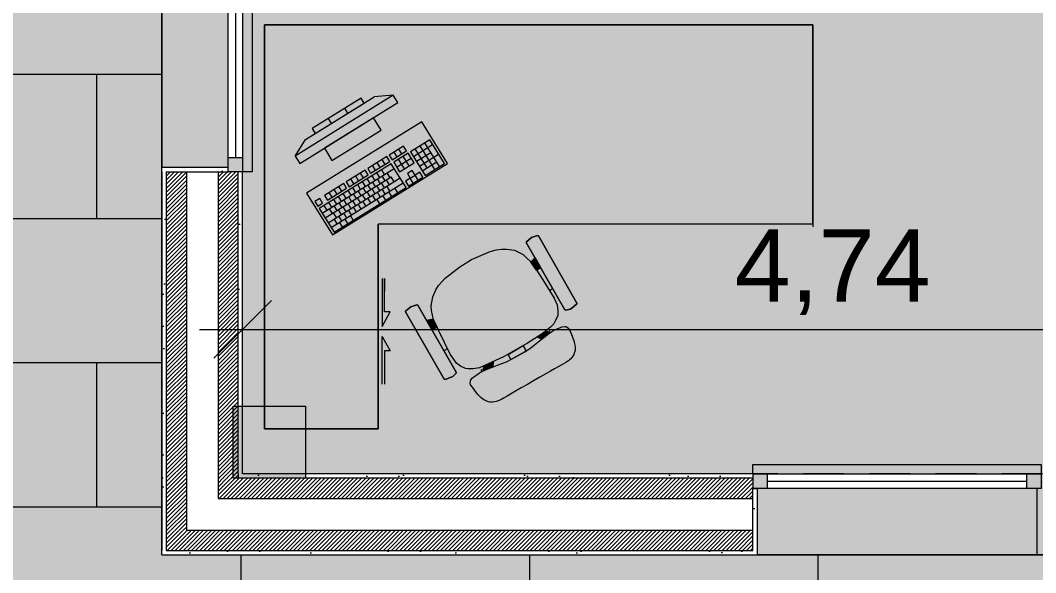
# Model space of a CAD drawing. Header units: millimetres. Extents: x 141848 to 1648660, y -821378 to -151356.
# Drawn here: x 218735 to 222254, y -261228 to -259312 of the extents above; entities that cross this region are included whole.
import ezdxf

# ---------------------------------------------------------------- set-up
doc = ezdxf.new("R2010")
doc.units = ezdxf.units.MM
doc.header["$MEASUREMENT"] = 0
for name, pattern in [('Tirets', [229.305464, 141.111124, -88.19434]), ('Traits', [282.222223, 141.111112, -141.111112]), ('Wipeout_Contour', [1000, 0, -1000])]:
    doc.linetypes.add(name, pattern=pattern)
for name, color, linetype in [('Cotations - 1_100', 7, 'Continuous'), ('Fenêtres ARCHICAD', 7, 'Continuous'), ('Intérieur - Mobilier', 7, 'Continuous'), ('Nouveau_Co-Structure', 7, 'Continuous'), ('Sols_ Dalles', 7, 'Continuous')]:
    doc.layers.add(name, color=color, linetype=linetype)
doc.styles.add('STYLE_GENERE_2', font='')
doc.styles.get('STYLE_GENERE_2').set_extended_font_data('Arial')
doc.dimstyles.new('STYLE_GENERE__1', dxfattribs={"dimtxt": 250, "dimasz": 190, "dimexe": 1.25, "dimexo": 0.625, "dimgap": 0, "dimtad": 1, "dimlfac": 0.001, "dimtxsty": 'STYLE_GENERE_2', "dimblk": 'ARROWHEAD_6', "dimblk1": 'ARROWHEAD_6', "dimblk2": 'ARROWHEAD_6', "dimcen": 2.5, "dimse1": 1, "dimse2": 1, "dimclrd": 7, "dimclre": 7, "dimclrt": 7, "dimazin": 3, "dimtfac": 1, "dimtmove": 0, "dimatfit": 3})
pattern_1 = [(45, (0, 175), (-55.684659, 55.684659), [0, -52.5, 0, -78.75]), (110, (175, 175), (74.000794, 26.934086), [0, -38.5, 0, -66.5])]
pattern_2 = [(45, (0, 0), (-7.0710678, 7.0710678), [])]

# ---------------------------------------------------------------- blocks, each defined once
blk = doc.blocks.new('Dalle_10_1', base_point=(217805.5, -253415.6))
at = {"layer": 'Sols_ Dalles', "linetype": 'Continuous', "lineweight": 0, "true_color": 0x2e271c}
blk.add_hatch(color=250, dxfattribs=at).paths.add_polyline_path([(217805.5, -253415.6), (217805.5, -262350.9), (245610, -262365.6), (245610, -253415.6), (244226, -253415.6), (244226, -261165.6), (232166, -261165.6), (232166, -259365.6), (230526, -259365.6), (230526, -261165.6), (219225.5, -261165.6), (219225.5, -257683.7), (220725.5, -257683.7), (220725.5, -256655.6), (219225.5, -256655.6), (219225.5, -253415.6)])
at = {"layer": 'Sols_ Dalles', "color": 250, "linetype": 'Continuous', "lineweight": 5, "true_color": 0x1f1f1f, "flags": 128}
blk.add_lwpolyline([(217805.5, -253415.6), (217805.5, -262350.9), (245610, -262365.6), (245610, -253415.6), (244226, -253415.6), (244226, -261165.6), (232166, -261165.6), (232166, -259365.6), (230526, -259365.6), (230526, -261165.6), (219225.5, -261165.6), (219225.5, -257683.7), (220725.5, -257683.7), (220725.5, -256655.6), (219225.5, -256655.6), (219225.5, -253415.6)], close=True, dxfattribs=at)
blk = doc.blocks.new('Dalle_17_1', base_point=(219225.5, -253415.6))
at = {"layer": 'Sols_ Dalles', "linetype": 'Continuous', "lineweight": 0, "true_color": 0x393736}
blk.add_hatch(color=250, dxfattribs=at).paths.add_polyline_path([(219225.5, -253415.6), (219225.5, -256655.6), (221305.5, -256655.6), (221305.5, -257683.7), (219225.5, -257683.7), (219225.5, -261165.6), (230511, -261165.6), (230511, -259085.6), (232166, -259085.6), (232166, -261165.6), (244226, -261165.6), (244226, -253415.6)])
at = {"layer": 'Sols_ Dalles', "color": 250, "linetype": 'Continuous', "lineweight": 5, "true_color": 0x1f1f1f, "flags": 128}
blk.add_lwpolyline([(219225.5, -253415.6), (244226, -253415.6), (244226, -261165.6), (232166, -261165.6), (232166, -259085.6), (230511, -259085.6), (230511, -261165.6), (219225.5, -261165.6), (219225.5, -257683.7), (221305.5, -257683.7), (221305.5, -256655.6), (219225.5, -256655.6)], close=True, dxfattribs=at)
blk = doc.blocks.new('Fenêtre 25_5')
at = {"layer": 'Fenêtres ARCHICAD', "color": 7, "linetype": 'Continuous', "lineweight": 5}
for p, q in [((-500, 0), (-500, 33.3)), ((-500, 33.3), (500, 33.3)), ((-500, 0), (-500, -15)), ((-500, 0), (-500, -15)), ((500, 33.3), (500, 0)), ((500, 0), (500, -15)), ((500, 0), (500, -15)), ((-500, -15), (-500, -50)), ((-500, -15), (-500, -50)), ((500, -15), (500, -50)), ((500, -15), (500, -50)), ((-485, -50), (-485, -280)), ((485, -50), (485, -280)), ((-500, -280), (-485, -280)), ((-485, -280), (485, -280)), ((500, -280), (485, -280))]:
    blk.add_line(p, q, dxfattribs=at)
at = {"layer": 'Fenêtres ARCHICAD', "color": 7, "linetype": 'Traits', "lineweight": 5}
blk.add_line((-500, 0), (500, 0), dxfattribs=at)
at = {"color": 254, "linetype": 'Wipeout_Contour', "lineweight": 0, "ltscale": 1805.5395}
blk.add_wipeout([(-450, 0), (-450, -50), (450, -50), (450, 0)], dxfattribs=at).dxf.layer = 'Fenêtres ARCHICAD'
at = {"layer": 'Fenêtres ARCHICAD', "color": 7, "linetype": 'Continuous', "lineweight": 5}
for p, q in [((-500, 0), (-450, 0)), ((-450, 0), (-450, -50)), ((-450, 0), (450, 0)), ((450, -50), (450, 0)), ((450, 0), (500, 0)), ((-450, -25), (450, -25)), ((-450, -50), (-500, -50)), ((450, -50), (-450, -50)), ((500, -50), (450, -50))]:
    blk.add_line(p, q, dxfattribs=at)
blk = doc.blocks.new('Mur_88_1', base_point=(230246, -261165.6))
at = {"color": 254, "linetype": 'Wipeout_Contour', "lineweight": 0, "ltscale": 1022829.17671733}
blk.add_wipeout([(219490.5, -260885.6), (219490.5, -260900.6), (219505.5, -260885.6)], dxfattribs=at)
at = {"color": 254, "linetype": 'Wipeout_Contour', "lineweight": 0, "ltscale": 1022926.312836885}
blk.add_wipeout([(219225.5, -261150.6), (219225.5, -261165.6), (219240.5, -261150.6)], dxfattribs=at)
at = {"linetype": 'Continuous', "lineweight": 5, "true_color": 0x5f5f5f}
h = blk.add_hatch(dxfattribs=at)
h.set_pattern_fill('Enduit_0001', color=251, style=0, pattern_type=2)
h.set_pattern_definition(pattern_1)
h.paths.add_polyline_path([(219490.5, -260885.6), (219490.5, -260900.6), (219505.5, -260885.6)])
h = blk.add_hatch(dxfattribs=at)
h.set_pattern_fill('Enduit_0001', color=251, style=0, pattern_type=2)
h.set_pattern_definition(pattern_1)
h.paths.add_polyline_path([(219225.5, -261150.6), (219225.5, -261165.6), (219240.5, -261150.6)])
at = {"color": 254, "linetype": 'Wipeout_Contour', "lineweight": 0, "ltscale": 1022871.914539356}
blk.add_wipeout([(219240.5, -261080.6), (219240.5, -261150.6), (219310.5, -261080.6)], dxfattribs=at)
at = {"linetype": 'Continuous', "lineweight": 5, "true_color": 0x5f5f5f}
h = blk.add_hatch(dxfattribs=at)
h.set_pattern_fill('Briques_terre_cuite__int_97', color=251, style=0, pattern_type=2)
h.set_pattern_definition(pattern_2)
h.paths.add_polyline_path([(219240.5, -261080.6), (219240.5, -261150.6), (219310.5, -261080.6)])
at = {"color": 254, "linetype": 'Wipeout_Contour', "lineweight": 0, "ltscale": 1022810.684992763}
blk.add_wipeout([(219310.5, -260970.6), (219310.5, -261080.6), (219420.5, -260970.6)], dxfattribs=at)
at = {"color": 254, "linetype": 'Wipeout_Contour', "lineweight": 0, "ltscale": 1022947.56866833}
blk.add_wipeout([(219225.5, -261165.6), (219240.5, -261165.6), (219240.5, -261150.6)], dxfattribs=at)
at = {"linetype": 'Continuous', "lineweight": 5, "true_color": 0x5f5f5f}
h = blk.add_hatch(dxfattribs=at)
h.set_pattern_fill('Enduit_0001', color=251, style=0, pattern_type=2)
h.set_pattern_definition(pattern_1)
h.paths.add_polyline_path([(219225.5, -261165.6), (219240.5, -261165.6), (219240.5, -261150.6)])
at = {"color": 254, "linetype": 'Wipeout_Contour', "lineweight": 0, "ltscale": 1022805.93278467}
blk.add_wipeout([(219420.5, -260900.6), (219420.5, -260970.6), (219490.5, -260900.6)], dxfattribs=at)
at = {"linetype": 'Continuous', "lineweight": 5, "true_color": 0x5f5f5f}
h = blk.add_hatch(dxfattribs=at)
h.set_pattern_fill('Briques_terre_cuite__int_97', color=251, style=0, pattern_type=2)
h.set_pattern_definition(pattern_2)
h.paths.add_polyline_path([(219420.5, -260900.6), (219420.5, -260970.6), (219490.5, -260900.6)])
at = {"color": 254, "linetype": 'Wipeout_Contour', "lineweight": 0, "ltscale": 1366556.440449543}
blk.add_wipeout([(219240.5, -261150.6), (219240.5, -261165.6), (221273.4, -261165.6), (221273.4, -261150.6)], dxfattribs=at)
at = {"linetype": 'Continuous', "lineweight": 5, "true_color": 0x5f5f5f}
h = blk.add_hatch(dxfattribs=at)
h.set_pattern_fill('Enduit_0001', color=251, style=0, pattern_type=2)
h.set_pattern_definition(pattern_1)
h.paths.add_polyline_path([(219240.5, -261150.6), (219240.5, -261165.6), (221273.4, -261165.6), (221273.4, -261150.6)])
at = {"color": 254, "linetype": 'Wipeout_Contour', "lineweight": 0, "ltscale": 1022850.433012879}
blk.add_wipeout([(219505.5, -260885.6), (219490.5, -260900.6), (219505.5, -260900.6)], dxfattribs=at)
at = {"linetype": 'Continuous', "lineweight": 5, "true_color": 0x5f5f5f}
h = blk.add_hatch(dxfattribs=at)
h.set_pattern_fill('Enduit_0001', color=251, style=0, pattern_type=2)
h.set_pattern_definition(pattern_1)
h.paths.add_polyline_path([(219505.5, -260885.6), (219490.5, -260900.6), (219505.5, -260900.6)])
at = {"color": 254, "linetype": 'Wipeout_Contour', "lineweight": 0, "ltscale": 1022970.658847328}
blk.add_wipeout([(219310.5, -261080.6), (219240.5, -261150.6), (219310.5, -261150.6)], dxfattribs=at)
at = {"linetype": 'Continuous', "lineweight": 5, "true_color": 0x5f5f5f}
h = blk.add_hatch(dxfattribs=at)
h.set_pattern_fill('Briques_terre_cuite__int_97', color=251, style=0, pattern_type=2)
h.set_pattern_definition(pattern_2)
h.paths.add_polyline_path([(219310.5, -261080.6), (219240.5, -261150.6), (219310.5, -261150.6)])
at = {"color": 7, "linetype": 'Continuous', "lineweight": 5}
blk.add_line((219240.5, -261080.6), (219240.5, -261150.6), dxfattribs=at)
at = {"color": 7, "linetype": 'Continuous', "lineweight": 5, "flags": 128}
blk.add_lwpolyline([(219225.5, -261165.6), (219225.5, -261150.6)], dxfattribs=at)
at = {"color": 254, "linetype": 'Wipeout_Contour', "lineweight": 0, "ltscale": 1366087.410577602}
blk.add_wipeout([(219505.5, -260900.6), (221273.4, -260900.6), (221273.4, -260885.6), (219505.5, -260885.6)], dxfattribs=at)
at = {"linetype": 'Continuous', "lineweight": 5, "true_color": 0x5f5f5f}
h = blk.add_hatch(dxfattribs=at)
h.set_pattern_fill('Enduit_0001', color=251, style=0, pattern_type=2)
h.set_pattern_definition(pattern_1)
h.paths.add_polyline_path([(219505.5, -260900.6), (221273.4, -260900.6), (221273.4, -260885.6), (219505.5, -260885.6)])
at = {"color": 254, "linetype": 'Wipeout_Contour', "lineweight": 0, "ltscale": 1366516.526643443}
blk.add_wipeout([(219310.5, -261080.6), (219310.5, -261150.6), (221273.4, -261150.6), (221273.4, -261080.6)], dxfattribs=at)
at = {"linetype": 'Continuous', "lineweight": 5, "true_color": 0x5f5f5f}
h = blk.add_hatch(dxfattribs=at)
h.set_pattern_fill('Briques_terre_cuite__int_97', color=251, style=0, pattern_type=2)
h.set_pattern_definition(pattern_2)
h.paths.add_polyline_path([(219310.5, -261080.6), (219310.5, -261150.6), (221273.4, -261150.6), (221273.4, -261080.6)])
at = {"color": 7, "linetype": 'Continuous', "lineweight": 5}
blk.add_line((219240.5, -261150.6), (219310.5, -261150.6), dxfattribs=at)
at = {"color": 254, "linetype": 'Wipeout_Contour', "lineweight": 0, "ltscale": 1022965.788985966}
blk.add_wipeout([(219420.5, -260970.6), (219310.5, -261080.6), (219420.5, -261080.6)], dxfattribs=at)
at = {"color": 7, "linetype": 'Continuous', "lineweight": 5}
blk.add_line((219310.5, -260970.6), (219310.5, -261080.6), dxfattribs=at)
at = {"color": 254, "linetype": 'Wipeout_Contour', "lineweight": 0, "ltscale": 1366382.934377641}
blk.add_wipeout([(219420.5, -261080.6), (221273.4, -261080.6), (221273.4, -260970.6), (219420.5, -260970.6)], dxfattribs=at)
at = {"color": 7, "linetype": 'Continuous', "lineweight": 5}
blk.add_line((219310.5, -261080.6), (219420.5, -261080.6), dxfattribs=at)
at = {"color": 254, "linetype": 'Wipeout_Contour', "lineweight": 0, "ltscale": 1022904.682406258}
blk.add_wipeout([(219490.5, -260900.6), (219420.5, -260970.6), (219490.5, -260970.6)], dxfattribs=at)
at = {"linetype": 'Continuous', "lineweight": 5, "true_color": 0x5f5f5f}
h = blk.add_hatch(dxfattribs=at)
h.set_pattern_fill('Briques_terre_cuite__int_97', color=251, style=0, pattern_type=2)
h.set_pattern_definition(pattern_2)
h.paths.add_polyline_path([(219490.5, -260900.6), (219420.5, -260970.6), (219490.5, -260970.6)])
at = {"color": 7, "linetype": 'Continuous', "lineweight": 5}
blk.add_line((219420.5, -260900.6), (219420.5, -260970.6), dxfattribs=at)
at = {"color": 254, "linetype": 'Wipeout_Contour', "lineweight": 0, "ltscale": 1708322.335635149}
blk.add_wipeout([(221273.4, -260900.6), (219490.5, -260900.6), (219490.5, -260970.6), (221273.4, -260970.6), (221273.4, -260935.6)], dxfattribs=at)
at = {"linetype": 'Continuous', "lineweight": 5, "true_color": 0x5f5f5f}
h = blk.add_hatch(dxfattribs=at)
h.set_pattern_fill('Briques_terre_cuite__int_97', color=251, style=0, pattern_type=2)
h.set_pattern_definition(pattern_2)
h.paths.add_polyline_path([(221273.4, -260900.6), (219490.5, -260900.6), (219490.5, -260970.6), (221273.4, -260970.6), (221273.4, -260935.6)])
at = {"color": 7, "linetype": 'Continuous', "lineweight": 5}
for p, q in [((219490.5, -260885.6), (219490.5, -260900.6)), ((221273.4, -260885.6), (221273.4, -260900.6)), ((221273.4, -260900.6), (219490.5, -260900.6)), ((219420.5, -260970.6), (219490.5, -260970.6))]:
    blk.add_line(p, q, dxfattribs=at)
at = {"color": 7, "linetype": 'Continuous', "lineweight": 5, "flags": 128}
blk.add_lwpolyline([(221273.4, -260885.6), (219505.5, -260885.6)], dxfattribs=at)
at = {"color": 254, "linetype": 'Wipeout_Contour', "lineweight": 0, "ltscale": 1711158.399477782}
blk.add_wipeout([(221273.4, -261165.6), (221288.4, -261165.6), (221288.4, -260935.6), (221273.4, -260935.6), (221273.4, -261150.6)], dxfattribs=at)
at = {"linetype": 'Continuous', "lineweight": 5, "true_color": 0x5f5f5f}
h = blk.add_hatch(dxfattribs=at)
h.set_pattern_fill('Enduit_0001', color=251, style=0, pattern_type=2)
h.set_pattern_definition(pattern_1)
h.paths.add_polyline_path([(221273.4, -261165.6), (221288.4, -261165.6), (221288.4, -260935.6), (221273.4, -260935.6), (221273.4, -261150.6)])
at = {"color": 7, "linetype": 'Continuous', "lineweight": 5}
for p, q in [((221273.4, -260900.6), (221273.4, -260935.6)), ((221273.4, -260935.6), (221288.4, -260935.6)), ((221273.4, -261150.6), (221273.4, -260935.6)), ((221288.4, -260935.6), (221288.4, -261165.6)), ((219490.5, -260970.6), (221273.4, -260970.6)), ((219420.5, -261080.6), (221273.4, -261080.6)), ((219310.5, -261150.6), (221273.4, -261150.6)), ((221273.4, -261165.6), (221288.4, -261165.6))]:
    blk.add_line(p, q, dxfattribs=at)
at = {"color": 7, "linetype": 'Continuous', "lineweight": 5, "flags": 128}
blk.add_lwpolyline([(219225.5, -261165.6), (221273.4, -261165.6)], dxfattribs=at)
at = {"layer": 'Fenêtres ARCHICAD', "color": 7, "linetype": 'Continuous', "lineweight": 5, "zscale": 1000}
blk.add_blockref('Fenêtre 25_5', (221773.4, -260885.6), dxfattribs=at)
blk = doc.blocks.new('Mur_89_1', base_point=(219225.5, -261165.6))
at = {"color": 254, "linetype": 'Wipeout_Contour', "lineweight": 0, "ltscale": 1355083.726116687}
blk.add_wipeout([(219240.5, -257698.7), (219225.5, -257698.7), (219225.5, -258837.8), (219240.5, -258837.8)], dxfattribs=at)
at = {"color": 254, "linetype": 'Wipeout_Contour', "lineweight": 0, "ltscale": 1356173.502563564}
blk.add_wipeout([(219490.5, -257963.7), (219490.5, -258837.8), (219505.5, -258837.8), (219505.5, -257963.7)], dxfattribs=at)
at = {"color": 254, "linetype": 'Wipeout_Contour', "lineweight": 0, "ltscale": 1361884.159960605}
blk.add_wipeout([(219225.5, -261150.6), (219240.5, -261150.6), (219240.5, -259837.8), (219225.5, -259837.8)], dxfattribs=at)
at = {"color": 254, "linetype": 'Wipeout_Contour', "lineweight": 0, "ltscale": 1362161.310483639}
blk.add_wipeout([(219490.5, -259837.8), (219490.5, -260885.6), (219505.5, -260885.6), (219505.5, -259837.8)], dxfattribs=at)
at = {"linetype": 'Continuous', "lineweight": 5, "true_color": 0x5f5f5f}
h = blk.add_hatch(dxfattribs=at)
h.set_pattern_fill('Enduit_0001', color=251, style=0, pattern_type=2)
h.set_pattern_definition(pattern_1)
h.paths.add_polyline_path([(219240.5, -257698.7), (219225.5, -257698.7), (219225.5, -258837.8), (219240.5, -258837.8)])
h = blk.add_hatch(dxfattribs=at)
h.set_pattern_fill('Enduit_0001', color=251, style=0, pattern_type=2)
h.set_pattern_definition(pattern_1)
h.paths.add_polyline_path([(219490.5, -257963.7), (219490.5, -258837.8), (219505.5, -258837.8), (219505.5, -257963.7)])
h = blk.add_hatch(dxfattribs=at)
h.set_pattern_fill('Enduit_0001', color=251, style=0, pattern_type=2)
h.set_pattern_definition(pattern_1)
h.paths.add_polyline_path([(219225.5, -261150.6), (219240.5, -261150.6), (219240.5, -259837.8), (219225.5, -259837.8)])
h = blk.add_hatch(dxfattribs=at)
h.set_pattern_fill('Enduit_0001', color=251, style=0, pattern_type=2)
h.set_pattern_definition(pattern_1)
h.paths.add_polyline_path([(219490.5, -259837.8), (219490.5, -260885.6), (219505.5, -260885.6), (219505.5, -259837.8)])
at = {"color": 254, "linetype": 'Wipeout_Contour', "lineweight": 0, "ltscale": 1355300.380945258}
blk.add_wipeout([(219240.5, -258837.8), (219310.5, -258837.8), (219310.5, -257768.7), (219240.5, -257768.7)], dxfattribs=at)
at = {"color": 254, "linetype": 'Wipeout_Contour', "lineweight": 0, "ltscale": 1361886.42413264}
blk.add_wipeout([(219240.5, -259837.8), (219240.5, -261080.6), (219310.5, -261080.6), (219310.5, -259837.8)], dxfattribs=at)
at = {"linetype": 'Continuous', "lineweight": 5, "true_color": 0x5f5f5f}
h = blk.add_hatch(dxfattribs=at)
h.set_pattern_fill('Briques_terre_cuite__int_97', color=251, style=0, pattern_type=2)
h.set_pattern_definition(pattern_2)
h.paths.add_polyline_path([(219240.5, -258837.8), (219310.5, -258837.8), (219310.5, -257768.7), (219240.5, -257768.7)])
h = blk.add_hatch(dxfattribs=at)
h.set_pattern_fill('Briques_terre_cuite__int_97', color=251, style=0, pattern_type=2)
h.set_pattern_definition(pattern_2)
h.paths.add_polyline_path([(219240.5, -259837.8), (219240.5, -261080.6), (219310.5, -261080.6), (219310.5, -259837.8)])
at = {"color": 7, "linetype": 'Continuous', "lineweight": 5}
for p, q in [((219240.5, -257698.7), (219240.5, -257768.7)), ((219240.5, -261080.6), (219240.5, -261150.6))]:
    blk.add_line(p, q, dxfattribs=at)
at = {"color": 254, "linetype": 'Wipeout_Contour', "lineweight": 0, "ltscale": 1355700.951878183}
blk.add_wipeout([(219310.5, -257878.7), (219310.5, -258837.8), (219420.5, -258837.8), (219420.5, -257878.7)], dxfattribs=at)
at = {"color": 254, "linetype": 'Wipeout_Contour', "lineweight": 0, "ltscale": 1361949.889033991}
blk.add_wipeout([(219310.5, -260970.6), (219420.5, -260970.6), (219420.5, -259837.8), (219310.5, -259837.8)], dxfattribs=at)
at = {"color": 7, "linetype": 'Continuous', "lineweight": 5}
for p, q in [((219310.5, -257768.7), (219310.5, -257878.7)), ((219310.5, -260970.6), (219310.5, -261080.6))]:
    blk.add_line(p, q, dxfattribs=at)
at = {"color": 254, "linetype": 'Wipeout_Contour', "lineweight": 0, "ltscale": 1695389.990149838}
blk.add_wipeout([(219420.5, -257948.7), (219420.5, -258837.8), (219455.5, -258837.8), (219490.5, -258837.8), (219490.5, -257948.7)], dxfattribs=at)
at = {"color": 254, "linetype": 'Wipeout_Contour', "lineweight": 0, "ltscale": 1702186.689001393}
blk.add_wipeout([(219420.5, -260900.6), (219490.5, -260900.6), (219490.5, -259837.8), (219455.5, -259837.8), (219420.5, -259837.8)], dxfattribs=at)
at = {"linetype": 'Continuous', "lineweight": 5, "true_color": 0x5f5f5f}
h = blk.add_hatch(dxfattribs=at)
h.set_pattern_fill('Briques_terre_cuite__int_97', color=251, style=0, pattern_type=2)
h.set_pattern_definition(pattern_2)
h.paths.add_polyline_path([(219420.5, -257948.7), (219420.5, -258837.8), (219455.5, -258837.8), (219490.5, -258837.8), (219490.5, -257948.7)])
h = blk.add_hatch(dxfattribs=at)
h.set_pattern_fill('Briques_terre_cuite__int_97', color=251, style=0, pattern_type=2)
h.set_pattern_definition(pattern_2)
h.paths.add_polyline_path([(219420.5, -260900.6), (219490.5, -260900.6), (219490.5, -259837.8), (219455.5, -259837.8), (219420.5, -259837.8)])
at = {"color": 7, "linetype": 'Continuous', "lineweight": 5}
for p, q in [((219420.5, -257878.7), (219420.5, -257948.7)), ((219490.5, -257948.7), (219490.5, -257963.7)), ((219490.5, -258837.8), (219490.5, -257963.7)), ((219505.5, -258837.8), (219490.5, -258837.8)), ((219490.5, -260885.6), (219490.5, -259837.8)), ((219505.5, -259837.8), (219490.5, -259837.8)), ((219490.5, -260885.6), (219490.5, -260900.6)), ((219420.5, -260900.6), (219420.5, -260970.6))]:
    blk.add_line(p, q, dxfattribs=at)
at = {"color": 7, "linetype": 'Continuous', "lineweight": 5, "flags": 128}
for points in [[(219505.5, -258837.8), (219505.5, -257963.7)], [(219505.5, -260885.6), (219505.5, -259837.8)]]:
    blk.add_lwpolyline(points, dxfattribs=at)
at = {"color": 254, "linetype": 'Wipeout_Contour', "lineweight": 0, "ltscale": 1696331.420691694}
blk.add_wipeout([(219225.5, -258837.8), (219225.5, -258852.8), (219455.5, -258852.8), (219455.5, -258837.8), (219240.5, -258837.8)], dxfattribs=at)
at = {"color": 254, "linetype": 'Wipeout_Contour', "lineweight": 0, "ltscale": 1700104.166475109}
blk.add_wipeout([(219225.5, -259822.8), (219225.5, -259837.8), (219240.5, -259837.8), (219455.5, -259837.8), (219455.5, -259822.8)], dxfattribs=at)
at = {"linetype": 'Continuous', "lineweight": 5, "true_color": 0x5f5f5f}
h = blk.add_hatch(dxfattribs=at)
h.set_pattern_fill('Enduit_0001', color=251, style=0, pattern_type=2)
h.set_pattern_definition(pattern_1)
h.paths.add_polyline_path([(219225.5, -258837.8), (219225.5, -258852.8), (219455.5, -258852.8), (219455.5, -258837.8), (219240.5, -258837.8)])
h = blk.add_hatch(dxfattribs=at)
h.set_pattern_fill('Enduit_0001', color=251, style=0, pattern_type=2)
h.set_pattern_definition(pattern_1)
h.paths.add_polyline_path([(219225.5, -259822.8), (219225.5, -259837.8), (219240.5, -259837.8), (219455.5, -259837.8), (219455.5, -259822.8)])
at = {"color": 7, "linetype": 'Continuous', "lineweight": 5}
for p, q in [((219240.5, -257768.7), (219240.5, -258837.8)), ((219310.5, -257878.7), (219310.5, -258837.8)), ((219420.5, -257948.7), (219420.5, -258837.8)), ((219225.5, -258837.8), (219225.5, -258852.8)), ((219455.5, -258852.8), (219225.5, -258852.8)), ((219240.5, -258837.8), (219455.5, -258837.8)), ((219455.5, -258837.8), (219455.5, -258852.8)), ((219490.5, -258837.8), (219455.5, -258837.8)), ((219455.5, -259822.8), (219225.5, -259822.8)), ((219225.5, -259837.8), (219225.5, -259822.8)), ((219240.5, -259837.8), (219240.5, -261080.6)), ((219240.5, -259837.8), (219455.5, -259837.8)), ((219310.5, -259837.8), (219310.5, -260970.6)), ((219420.5, -259837.8), (219420.5, -260900.6)), ((219455.5, -259837.8), (219455.5, -259822.8)), ((219490.5, -259837.8), (219455.5, -259837.8))]:
    blk.add_line(p, q, dxfattribs=at)
at = {"color": 7, "linetype": 'Continuous', "lineweight": 5, "flags": 128}
for points in [[(219225.5, -257698.7), (219225.5, -258837.8)], [(219225.5, -259837.8), (219225.5, -261150.6)]]:
    blk.add_lwpolyline(points, dxfattribs=at)
at = {"layer": 'Fenêtres ARCHICAD', "color": 7, "linetype": 'Continuous', "lineweight": 5, "zscale": 1000, "rotation": 269.999999999998}
blk.add_blockref('Fenêtre 25_5', (219505.5, -259337.8), dxfattribs=at)
blk = doc.blocks.new('*D441')
at = {"layer": 'Cotations - 1_100', "color": 7, "linetype": 'Continuous', "lineweight": 5}
for p, q in [((219505.5, -260571.5), (219505.5, -260196.5)), ((224246, -260571.5), (224246, -260196.5)), ((219605.5, -260284), (219405.5, -260484)), ((224146, -260484), (224346, -260284)), ((219355.5, -260384), (219505.5, -260384)), ((219505.5, -260384), (224246, -260384))]:
    blk.add_line(p, q, dxfattribs=at)
at = {"layer": 'Cotations - 1_100', "color": 7, "lineweight": 5, "char_height": 250, "attachment_point": 7, "style": 'STYLE_GENERE_2'}
for s, insert in [('\\A1;{\\pql;\\fArial|b0|i0|c0|p38;4,74}', (221210.6, -260334)), ('\\A1;{\\pql;\\fArial|b0|i0|c0|p38;0,10}', (223480.9, -260334))]:
    blk.add_mtext(s, dxfattribs=dict(at, insert=insert))
blk = doc.blocks.new('ARROWHEAD_6')
at = {"color": 0, "linetype": 'Continuous', "lineweight": 0}
for p, q in [((-0.5, -0.5), (0.5, 0.5)), ((0, 0), (-1, 0))]:
    blk.add_line(p, q, dxfattribs=at)

msp = doc.modelspace()

# ---------------------------------------------------------------- hatches: boundary and pattern name
at = {"linetype": 'Continuous', "lineweight": 5}
h = msp.add_hatch(dxfattribs=at)
h.set_pattern_fill('Panneau_100x50_0001', color=9, style=0, pattern_type=2)
h.set_pattern_definition([(0, (0, 0), (0, 500), []), (90, (0, 0), (-1000, 0), [500, -500]), (90, (500, 500), (-1000, 0), [500, -500])])
h.paths.add_polyline_path([(217805.542, -262550.571), (217805.542, -255066.557), (217825.542, -255066.557), (217825.542, -253415.571), (219225.542, -253415.571), (219225.542, -256655.571), (221025.542, -256655.571), (221025.542, -257683.66), (219225.542, -257683.66), (219225.542, -261165.571), (230526.034, -261165.571), (230526.034, -259365.571), (232166.034, -259365.571), (232166.034, -261165.571), (244226.034, -261165.571), (244226.034, -253415.571), (245626.034, -253415.571), (245626.034, -262465.571), (245610.045, -262465.571), (244226.034, -262565.571), (220626.034, -262565.571), (217850.068, -262565.571), (217850.068, -262550.571)])
at = {"linetype": 'Continuous', "lineweight": 0, "true_color": 0xfaf9f8}
msp.add_hatch(color=7, dxfattribs=at).paths.add_polyline_path([(219505.542, -257963.66), (224246.034, -257963.66), (224246.034, -260885.571), (219505.542, -260885.571)])
at = {"linetype": 'Continuous', "lineweight": 5}
for points in [[(221481.47, -260019.509), (219974.754, -260019.509), (219974.754, -260728.657), (219580.822, -260728.657), (219580.822, -260203.414), (219580.822, -259328.009), (221481.47, -259328.009), (221481.47, -259494.266)], [(220530.31, -260059.42), (220664.16, -260292.717), (220663.35, -260295.705), (220646.546, -260310.392), (220640.851, -260313.66), (220625.385, -260317.487), (220622.397, -260316.677), (220488.548, -260083.38), (220489.358, -260080.394), (220506.163, -260065.708), (220527.323, -260058.612)], [(220159.687, -260318.156), (220159.473, -260302.412), (220164.308, -260271.327), (220175.574, -260247.451), (220184.299, -260232.244), (220207.807, -260206.017), (220258.781, -260167.514), (220298.595, -260142.304), (220363.252, -260113.949), (220384.656, -260108.484), (220403.696, -260105.712), (220420.821, -260106.346), (220447.685, -260109.644), (220466.133, -260118.163), (220477.75, -260125.042), (220490.819, -260136.628), (220502.297, -260147.587), (220527.654, -260183.477), (220551.219, -260221.235), (220585.472, -260276.026), (220595.223, -260299.093), (220598.054, -260320.084), (220597.831, -260335.828), (220590.324, -260353.523), (220584.207, -260364.67), (220571.945, -260376.478), (220543.56, -260399.126), (220492.457, -260432.252), (220409.873, -260479.632), (220326.391, -260517.614), (220304.948, -260520.871), (220287.223, -260521.391), (220277.9, -260520.106), (220260.869, -260511.685), (220246.594, -260501.582), (220224.648, -260470.418), (220166.864, -260351.361)], [(220524.439, -260178.925), (220505.278, -260151.806), (220519.049, -260136.542), (220538.678, -260170.756)], [(220204.114, -260556.659), (220070.264, -260323.362), (220071.074, -260320.375), (220087.88, -260305.689), (220109.04, -260298.593), (220112.152, -260299.62), (220245.876, -260532.699), (220245.067, -260535.686), (220233.957, -260547.106), (220228.262, -260550.374), (220207.101, -260557.468)], [(220162.156, -260386.777), (220142.424, -260352.384), (220166.006, -260347.395), (220166.864, -260351.361), (220179.283, -260376.951)], [(220441.747, -260485.71), (220463.207, -260474.155), (220484.021, -260461.472), (220504.167, -260447.676), (220523.37, -260433.027), (220540.105, -260419.679), (220553.492, -260408.761), (220561.082, -260402.709), (220566.577, -260398.837), (220572.045, -260395.447), (220577.513, -260392.057), (220587.579, -260386.152), (220595.275, -260382.231), (220603.698, -260378.551), (220613.051, -260374.934), (220620.981, -260374.031), (220625.124, -260374.427), (220631.138, -260377.166), (220636.184, -260381.641), (220642.657, -260396.24), (220647.989, -260407.459), (220650.441, -260415.133), (220651.988, -260420.328), (220654.283, -260427.67), (220656.204, -260434.34), (220658.365, -260443.118), (220658.054, -260449.945), (220657.798, -260457.111), (220656.519, -260460.557), (220654.265, -260466.502), (220652.854, -260471.269), (220650.169, -260476.797), (220646.916, -260481.848), (220642.754, -260486.135), (220638.848, -260489.806), (220634.656, -260492.908), (220629.321, -260496.484), (220625.212, -260498.922), (220617.111, -260503.879), (220609.248, -260508.372), (220599.447, -260513.892), (220586.744, -260520.989), (220572.009, -260529.226), (220556.288, -260538.124), (220535.533, -260550.019), (220513.952, -260562.401), (220492.371, -260574.782), (220470.919, -260587.114), (220450.936, -260598.772), (220434.245, -260608.579), (220421.905, -260615.829), (220414.68, -260620.04), (220409.594, -260622.945), (220403.726, -260626.036), (220401.258, -260627.48), (220396.666, -260629.778), (220391.032, -260632.184), (220384.132, -260634.555), (220378.754, -260635.781), (220371.234, -260636.902), (220363.837, -260636.824), (220357.936, -260635.575), (220353.614, -260634.041), (220347.012, -260631.297), (220344.171, -260629.884), (220337.705, -260626.198), (220331.293, -260620.392), (220326.528, -260615.337), (220321.063, -260609.598), (220317.648, -260605.587), (220312.281, -260599.561), (220307.827, -260592.118), (220305.174, -260589.176), (220300.846, -260582.954), (220295.767, -260576.038), (220294.416, -260569.413), (220294.982, -260562.52), (220296.671, -260558.761), (220301.347, -260553.382), (220306.839, -260548.424), (220313.578, -260544.077), (220321.358, -260538.084), (220326.549, -260534.778), (220330.46, -260532.926), (220339.864, -260528.15), (220352.635, -260522.665), (220362.101, -260518.798), (220376.944, -260512.865), (220395.059, -260506.283), (220419.467, -260496.204)], [(220414.68, -260620.04), (220409.594, -260622.945), (220403.726, -260626.036), (220401.258, -260627.48), (220396.666, -260629.778), (220391.032, -260632.184), (220384.132, -260634.555), (220378.754, -260635.781), (220371.234, -260636.902), (220363.837, -260636.824), (220357.936, -260635.575), (220353.614, -260634.041), (220347.012, -260631.297), (220344.171, -260629.884), (220337.705, -260626.198), (220331.293, -260620.392), (220326.528, -260615.337), (220321.063, -260609.598), (220317.648, -260605.587), (220312.281, -260599.561), (220307.827, -260592.118), (220305.174, -260589.176), (220300.846, -260582.954), (220295.767, -260576.038), (220294.416, -260569.413), (220294.982, -260562.52), (220296.671, -260558.761), (220301.347, -260553.382), (220306.839, -260548.424), (220313.578, -260544.077), (220321.358, -260538.084), (220326.549, -260534.778), (220330.46, -260532.926), (220339.864, -260528.15), (220352.635, -260522.665), (220362.101, -260518.798), (220376.944, -260512.865), (220395.059, -260506.283), (220419.467, -260496.204), (220441.747, -260485.71), (220463.207, -260474.155), (220484.021, -260461.472), (220504.167, -260447.676), (220523.37, -260433.027), (220540.105, -260419.679), (220553.492, -260408.761), (220561.082, -260402.709), (220566.577, -260398.837), (220572.045, -260395.447), (220577.513, -260392.057), (220587.579, -260386.152), (220595.275, -260382.231), (220603.698, -260378.551), (220613.051, -260374.934), (220620.981, -260374.031), (220625.124, -260374.427), (220631.138, -260377.166), (220636.184, -260381.641), (220642.657, -260396.24), (220647.989, -260407.459), (220650.441, -260415.133), (220651.988, -260420.328), (220654.283, -260427.67), (220656.204, -260434.34), (220658.365, -260443.118), (220658.054, -260449.945), (220657.798, -260457.111), (220656.519, -260460.557), (220654.265, -260466.502), (220652.854, -260471.269), (220650.169, -260476.797), (220646.916, -260481.848), (220642.754, -260486.135), (220638.848, -260489.806), (220634.656, -260492.908), (220629.321, -260496.484), (220625.212, -260498.922), (220617.111, -260503.879), (220609.248, -260508.372), (220599.447, -260513.892), (220586.744, -260520.989), (220572.009, -260529.226), (220556.288, -260538.124), (220535.533, -260550.019), (220513.952, -260562.401), (220492.371, -260574.782), (220470.919, -260587.114), (220450.936, -260598.772), (220434.245, -260608.579), (220421.905, -260615.829)], [(220561.082, -260402.709), (220553.492, -260408.761), (220542.731, -260417.538), (220526.607, -260410.116), (220543.56, -260399.126), (220556.187, -260389.051), (220567.42, -260393.968), (220564.637, -260400.204)], [(220484.021, -260461.472), (220463.207, -260474.155), (220441.747, -260485.71), (220435.509, -260488.648), (220425.268, -260470.8), (220478.285, -260440.383), (220488.557, -260458.366)], [(220340.15, -260524.212), (220341.622, -260510.685), (220374.027, -260495.941), (220372.095, -260514.803), (220362.101, -260518.798), (220352.635, -260522.665), (220347.468, -260524.884), (220346.559, -260524.823)]]:
    msp.add_hatch(color=255, dxfattribs=at).paths.add_polyline_path(points)
at = {"layer": 'Intérieur - Mobilier', "linetype": 'Continuous', "lineweight": 0, "true_color": 0x4f4f4f}
for points in [[(219989.567, -260208.12), (219996.873, -260323.249), (220016.489, -260323.249), (219989.567, -260373.913)], [(219989.567, -260408.331), (220016.489, -260458.994), (219996.873, -260458.994), (219996.873, -260574.124)]]:
    msp.add_hatch(color=251, dxfattribs=at).paths.add_polyline_path(points)
at = {"layer": 'Sols_ Dalles', "linetype": 'Continuous', "lineweight": 0, "true_color": 0x2e271c}
msp.add_hatch(color=250, dxfattribs=at).paths.add_polyline_path([(219225.542, -253415.571), (217850.068, -253415.571), (217850.068, -262266.885), (245610.045, -262266.885), (245610.045, -253415.571), (244226.034, -253415.571), (244226.034, -261165.571), (232166.034, -261165.571), (230526.034, -261165.571), (219225.542, -261165.571), (219225.542, -257693.66), (219225.542, -256655.571)])

# ---------------------------------------------------------------- linework, layer by layer
at = {"color": 8, "linetype": 'Continuous', "lineweight": 5}
for p, q in [((220027.734, -259572.024), (219688.043, -259783.236)), ((219723.156, -259726.077), (219960.94, -259578.229)), ((219916.41, -259582.366), (219746.565, -259687.972)), ((219926.97, -259599.35), (219916.41, -259582.366)), ((220027.734, -259572.024), (219960.94, -259578.229)), ((220043.575, -259597.501), (220027.734, -259572.024)), ((219703.884, -259808.713), (220043.575, -259597.501)), ((219757.125, -259704.956), (219926.97, -259599.35)), ((219870.355, -259634.552), (219859.795, -259617.568)), ((219958.652, -259650.304), (219788.807, -259755.91)), ((219813.74, -259669.754), (219803.18, -259652.77)), ((219985.054, -259692.765), (219958.652, -259650.304)), ((219746.565, -259687.972), (219757.125, -259704.956)), ((219815.208, -259798.371), (219985.054, -259692.765)), ((219688.043, -259783.236), (219723.156, -259726.077)), ((220153.787, -259727.015), (220087.264, -259768.377)), ((220204.99, -259809.364), (220153.787, -259727.015)), ((219788.807, -259755.91), (219815.208, -259798.371)), ((220063.588, -259748.843), (220013.696, -259779.864)), ((220023.937, -259796.334), (220073.829, -259765.313)), ((220040.567, -259785.994), (220030.327, -259769.524)), ((220057.198, -259775.653), (220046.958, -259759.183)), ((220073.829, -259765.313), (220063.588, -259748.843)), ((220087.264, -259768.377), (220138.467, -259850.726)), ((220097.505, -259784.847), (220164.028, -259743.485)), ((220144.857, -259823.916), (220103.895, -259758.037)), ((220107.746, -259801.317), (220157.638, -259770.295)), ((220171.729, -259830.045), (220120.526, -259747.696)), ((220188.359, -259819.705), (220137.157, -259737.356)), ((219688.043, -259783.236), (219703.884, -259808.713)), ((220005.381, -259785.035), (219938.858, -259826.397)), ((219949.099, -259842.867), (220015.621, -259801.505)), ((219982.36, -259822.186), (219972.119, -259805.716)), ((219998.991, -259811.845), (219988.75, -259795.375)), ((220015.621, -259801.505), (220005.381, -259785.035)), ((220013.696, -259779.864), (220023.937, -259796.334)), ((220078.949, -259773.547), (220029.057, -259804.569)), ((220029.057, -259804.569), (220049.538, -259837.509)), ((220039.298, -259821.039), (220089.19, -259790.017)), ((220066.169, -259827.168), (220045.688, -259794.229)), ((220082.8, -259816.828), (220062.318, -259783.888)), ((220099.43, -259806.487), (220078.949, -259773.547)), ((220117.986, -259817.787), (220184.509, -259776.425)), ((220128.227, -259834.257), (220178.119, -259803.235)), ((220020.742, -259809.739), (219771.281, -259964.848)), ((219781.522, -259981.318), (220030.982, -259826.209)), ((219930.543, -259831.567), (219864.02, -259872.929)), ((219940.783, -259848.037), (219930.543, -259831.567)), ((219938.858, -259826.397), (219949.099, -259842.867)), ((219965.729, -259832.526), (219955.489, -259816.056)), ((219981.09, -259857.231), (219970.85, -259840.761)), ((219997.721, -259846.89), (219987.48, -259830.421)), ((220071.944, -259892.089), (220020.742, -259809.739)), ((220049.538, -259837.509), (220099.43, -259806.487)), ((220093.04, -259833.298), (220076.409, -259843.638)), ((220103.281, -259849.767), (220093.04, -259833.298)), ((220119.911, -259839.427), (220103.281, -259849.767)), ((220130.152, -259855.897), (220119.911, -259839.427)), ((220138.467, -259850.726), (220204.99, -259809.364)), ((219791.762, -259997.787), (220020.434, -259855.605)), ((219802.003, -260014.257), (220051.463, -259859.149)), ((219812.244, -260030.727), (220061.704, -259875.619)), ((219864.02, -259872.929), (219874.261, -259889.399)), ((219874.261, -259889.399), (219940.783, -259848.037)), ((219890.891, -259879.059), (219880.651, -259862.589)), ((219907.522, -259868.718), (219897.281, -259852.248)), ((219924.153, -259858.378), (219913.912, -259841.908)), ((219931.198, -259888.253), (219920.958, -259871.783)), ((219947.829, -259877.912), (219937.588, -259861.442)), ((219964.459, -259867.572), (219954.219, -259851.102)), ((219966.385, -259889.212), (219956.144, -259872.742)), ((219983.015, -259878.871), (219972.775, -259862.401)), ((219997.414, -259892.756), (219987.173, -259876.286)), ((219999.646, -259868.531), (219989.406, -259852.061)), ((220014.044, -259882.415), (220003.804, -259865.945)), ((220016.277, -259858.19), (220006.036, -259841.72)), ((220030.675, -259872.075), (220020.434, -259855.605)), ((220086.65, -259860.108), (220070.019, -259870.449)), ((220070.019, -259870.449), (220080.26, -259886.918)), ((220076.409, -259843.638), (220086.65, -259860.108)), ((220080.26, -259886.918), (220130.152, -259855.897)), ((220086.65, -259860.108), (220103.281, -259849.767)), ((220096.89, -259876.578), (220086.65, -259860.108)), ((220113.521, -259866.237), (220103.281, -259849.767)), ((219855.705, -259878.1), (219789.182, -259919.462)), ((219799.422, -259935.932), (219865.945, -259894.57)), ((219816.053, -259925.591), (219805.813, -259909.121)), ((219832.684, -259915.251), (219822.443, -259898.781)), ((219822.484, -260047.197), (220071.944, -259892.089)), ((219849.315, -259904.91), (219839.074, -259888.44)), ((219865.945, -259894.57), (219855.705, -259878.1)), ((219881.306, -259919.274), (219871.065, -259902.804)), ((219897.937, -259908.934), (219887.696, -259892.464)), ((219914.567, -259898.593), (219904.327, -259882.123)), ((219916.493, -259920.233), (219906.252, -259903.763)), ((219933.123, -259909.893), (219922.883, -259893.423)), ((219947.522, -259923.777), (219937.281, -259907.308)), ((219949.754, -259899.552), (219939.513, -259883.082)), ((219964.152, -259913.437), (219953.912, -259896.967)), ((219980.783, -259903.096), (219970.542, -259886.626)), ((219982.708, -259924.736), (219972.468, -259908.267)), ((219999.339, -259914.396), (219989.098, -259897.926)), ((220015.97, -259904.055), (220005.729, -259887.586)), ((220022.052, -259923.11), (220011.812, -259906.641)), ((220042.841, -259910.185), (220032.6, -259893.715)), ((219772.551, -259929.802), (219755.921, -259940.143)), ((219755.921, -259940.143), (219766.161, -259956.613)), ((219766.161, -259956.613), (219782.792, -259946.272)), ((219782.792, -259946.272), (219772.551, -259929.802)), ((219789.182, -259919.462), (219799.422, -259935.932)), ((219814.783, -259960.637), (219804.543, -259944.167)), ((219831.414, -259950.296), (219821.173, -259933.826)), ((219848.045, -259939.955), (219837.804, -259923.486)), ((219849.97, -259961.596), (219839.729, -259945.126)), ((219864.675, -259929.615), (219854.435, -259913.145)), ((219866.601, -259951.255), (219856.36, -259934.785)), ((219883.231, -259940.914), (219872.991, -259924.445)), ((219897.629, -259954.799), (219887.389, -259938.329)), ((219899.862, -259930.574), (219889.621, -259914.104)), ((219914.26, -259944.459), (219904.02, -259927.989)), ((219930.891, -259934.118), (219920.65, -259917.648)), ((219932.816, -259955.758), (219922.576, -259939.288)), ((219949.447, -259945.418), (219939.206, -259928.948)), ((219966.077, -259935.077), (219955.837, -259918.607)), ((219980.476, -259948.962), (219970.235, -259932.492)), ((220001.264, -259936.036), (219991.023, -259919.566)), ((219771.281, -259964.848), (219822.484, -260047.197)), ((219798.153, -259970.977), (219787.912, -259954.507)), ((219816.708, -259982.277), (219806.468, -259965.807)), ((219831.107, -259996.161), (219820.866, -259979.692)), ((219833.339, -259971.936), (219823.099, -259955.466)), ((219847.737, -259985.821), (219837.497, -259969.351)), ((219864.368, -259975.48), (219854.128, -259959.01)), ((219866.293, -259997.12), (219856.053, -259980.651)), ((219880.999, -259965.14), (219870.758, -259948.67)), ((219882.924, -259986.78), (219872.683, -259970.31)), ((219899.555, -259976.439), (219889.314, -259959.969)), ((219916.185, -259966.099), (219905.945, -259949.629)), ((219833.032, -260017.801), (219822.791, -260001.332)), ((219849.663, -260007.461), (219839.422, -259990.991)), ((219851.588, -260029.101), (219841.347, -260012.631)), ((219870.297, -260017.468), (219860.057, -260000.998)), ((219889.007, -260005.835), (219878.766, -259989.365))]:
    msp.add_line(p, q, dxfattribs=at)
at = {"color": 7, "linetype": 'Continuous', "lineweight": 5, "flags": 128}
msp.add_lwpolyline([(217805.542, -262550.571), (217805.542, -255066.557), (217825.542, -255066.557), (217825.542, -253415.571), (219225.542, -253415.571), (219225.542, -256655.571), (221025.542, -256655.571), (221025.542, -257683.66), (219225.542, -257683.66), (219225.542, -261165.571), (230526.034, -261165.571), (230526.034, -259365.571), (232166.034, -259365.571), (232166.034, -261165.571), (244226.034, -261165.571), (244226.034, -253415.571), (245626.034, -253415.571), (245626.034, -262465.571), (245610.045, -262465.571), (244226.034, -262565.571), (220626.034, -262565.571), (217850.068, -262565.571), (217850.068, -262550.571)], close=True, dxfattribs=at)
at = {"color": 7, "linetype": 'Tirets', "lineweight": 5, "flags": 128}
msp.add_lwpolyline([(219505.542, -257963.66), (224246.034, -257963.66), (224246.034, -260885.571), (219505.542, -260885.571)], close=True, dxfattribs=at)
at = {"color": 255, "linetype": 'Continuous', "lineweight": 5, "flags": 128}
for points in [[(221481.47, -260019.509), (219974.754, -260019.509), (219974.754, -260728.657), (219580.822, -260728.657), (219580.822, -260203.414), (219580.822, -259328.009), (221481.47, -259328.009), (221481.47, -259494.266)], [(220530.31, -260059.42), (220664.16, -260292.717), (220663.35, -260295.705), (220646.546, -260310.392), (220640.851, -260313.66), (220625.385, -260317.487), (220622.397, -260316.677), (220488.548, -260083.38), (220489.358, -260080.394), (220506.163, -260065.708), (220527.323, -260058.612)], [(220159.687, -260318.156), (220159.473, -260302.412), (220164.308, -260271.327), (220175.574, -260247.451), (220184.299, -260232.244), (220207.807, -260206.017), (220258.781, -260167.514), (220298.595, -260142.304), (220363.252, -260113.949), (220384.656, -260108.484), (220403.696, -260105.712), (220420.821, -260106.346), (220447.685, -260109.644), (220466.133, -260118.163), (220477.75, -260125.042), (220490.819, -260136.628), (220502.297, -260147.587), (220527.654, -260183.477), (220551.219, -260221.235), (220585.472, -260276.026), (220595.223, -260299.093), (220598.054, -260320.084), (220597.831, -260335.828), (220590.324, -260353.523), (220584.207, -260364.67), (220571.945, -260376.478), (220543.56, -260399.126), (220492.457, -260432.252), (220409.873, -260479.632), (220326.391, -260517.614), (220304.948, -260520.871), (220287.223, -260521.391), (220277.9, -260520.106), (220260.869, -260511.685), (220246.594, -260501.582), (220224.648, -260470.418), (220166.864, -260351.361)], [(220524.439, -260178.925), (220505.278, -260151.806), (220519.049, -260136.542), (220538.678, -260170.756)], [(220204.114, -260556.659), (220070.264, -260323.362), (220071.074, -260320.375), (220087.88, -260305.689), (220109.04, -260298.593), (220112.152, -260299.62), (220245.876, -260532.699), (220245.067, -260535.686), (220233.957, -260547.106), (220228.262, -260550.374), (220207.101, -260557.468)], [(220162.156, -260386.777), (220142.424, -260352.384), (220166.006, -260347.395), (220166.864, -260351.361), (220179.283, -260376.951)], [(220441.747, -260485.71), (220463.207, -260474.155), (220484.021, -260461.472), (220504.167, -260447.676), (220523.37, -260433.027), (220540.105, -260419.679), (220553.492, -260408.761), (220561.082, -260402.709), (220566.577, -260398.837), (220572.045, -260395.447), (220577.513, -260392.057), (220587.579, -260386.152), (220595.275, -260382.231), (220603.698, -260378.551), (220613.051, -260374.934), (220620.981, -260374.031), (220625.124, -260374.427), (220631.138, -260377.166), (220636.184, -260381.641), (220642.657, -260396.24), (220647.989, -260407.459), (220650.441, -260415.133), (220651.988, -260420.328), (220654.283, -260427.67), (220656.204, -260434.34), (220658.365, -260443.118), (220658.054, -260449.945), (220657.798, -260457.111), (220656.519, -260460.557), (220654.265, -260466.502), (220652.854, -260471.269), (220650.169, -260476.797), (220646.916, -260481.848), (220642.754, -260486.135), (220638.848, -260489.806), (220634.656, -260492.908), (220629.321, -260496.484), (220625.212, -260498.922), (220617.111, -260503.879), (220609.248, -260508.372), (220599.447, -260513.892), (220586.744, -260520.989), (220572.009, -260529.226), (220556.288, -260538.124), (220535.533, -260550.019), (220513.952, -260562.401), (220492.371, -260574.782), (220470.919, -260587.114), (220450.936, -260598.772), (220434.245, -260608.579), (220421.905, -260615.829), (220414.68, -260620.04), (220409.594, -260622.945), (220403.726, -260626.036), (220401.258, -260627.48), (220396.666, -260629.778), (220391.032, -260632.184), (220384.132, -260634.555), (220378.754, -260635.781), (220371.234, -260636.902), (220363.837, -260636.824), (220357.936, -260635.575), (220353.614, -260634.041), (220347.012, -260631.297), (220344.171, -260629.884), (220337.705, -260626.198), (220331.293, -260620.392), (220326.528, -260615.337), (220321.063, -260609.598), (220317.648, -260605.587), (220312.281, -260599.561), (220307.827, -260592.118), (220305.174, -260589.176), (220300.846, -260582.954), (220295.767, -260576.038), (220294.416, -260569.413), (220294.982, -260562.52), (220296.671, -260558.761), (220301.347, -260553.382), (220306.839, -260548.424), (220313.578, -260544.077), (220321.358, -260538.084), (220326.549, -260534.778), (220330.46, -260532.926), (220339.864, -260528.15), (220352.635, -260522.665), (220362.101, -260518.798), (220376.944, -260512.865), (220395.059, -260506.283), (220419.467, -260496.204)], [(220414.68, -260620.04), (220409.594, -260622.945), (220403.726, -260626.036), (220401.258, -260627.48), (220396.666, -260629.778), (220391.032, -260632.184), (220384.132, -260634.555), (220378.754, -260635.781), (220371.234, -260636.902), (220363.837, -260636.824), (220357.936, -260635.575), (220353.614, -260634.041), (220347.012, -260631.297), (220344.171, -260629.884), (220337.705, -260626.198), (220331.293, -260620.392), (220326.528, -260615.337), (220321.063, -260609.598), (220317.648, -260605.587), (220312.281, -260599.561), (220307.827, -260592.118), (220305.174, -260589.176), (220300.846, -260582.954), (220295.767, -260576.038), (220294.416, -260569.413), (220294.982, -260562.52), (220296.671, -260558.761), (220301.347, -260553.382), (220306.839, -260548.424), (220313.578, -260544.077), (220321.358, -260538.084), (220326.549, -260534.778), (220330.46, -260532.926), (220339.864, -260528.15), (220352.635, -260522.665), (220362.101, -260518.798), (220376.944, -260512.865), (220395.059, -260506.283), (220419.467, -260496.204), (220441.747, -260485.71), (220463.207, -260474.155), (220484.021, -260461.472), (220504.167, -260447.676), (220523.37, -260433.027), (220540.105, -260419.679), (220553.492, -260408.761), (220561.082, -260402.709), (220566.577, -260398.837), (220572.045, -260395.447), (220577.513, -260392.057), (220587.579, -260386.152), (220595.275, -260382.231), (220603.698, -260378.551), (220613.051, -260374.934), (220620.981, -260374.031), (220625.124, -260374.427), (220631.138, -260377.166), (220636.184, -260381.641), (220642.657, -260396.24), (220647.989, -260407.459), (220650.441, -260415.133), (220651.988, -260420.328), (220654.283, -260427.67), (220656.204, -260434.34), (220658.365, -260443.118), (220658.054, -260449.945), (220657.798, -260457.111), (220656.519, -260460.557), (220654.265, -260466.502), (220652.854, -260471.269), (220650.169, -260476.797), (220646.916, -260481.848), (220642.754, -260486.135), (220638.848, -260489.806), (220634.656, -260492.908), (220629.321, -260496.484), (220625.212, -260498.922), (220617.111, -260503.879), (220609.248, -260508.372), (220599.447, -260513.892), (220586.744, -260520.989), (220572.009, -260529.226), (220556.288, -260538.124), (220535.533, -260550.019), (220513.952, -260562.401), (220492.371, -260574.782), (220470.919, -260587.114), (220450.936, -260598.772), (220434.245, -260608.579), (220421.905, -260615.829)], [(220561.082, -260402.709), (220553.492, -260408.761), (220542.731, -260417.538), (220526.607, -260410.116), (220543.56, -260399.126), (220556.187, -260389.051), (220567.42, -260393.968), (220564.637, -260400.204)], [(220484.021, -260461.472), (220463.207, -260474.155), (220441.747, -260485.71), (220435.509, -260488.648), (220425.268, -260470.8), (220478.285, -260440.383), (220488.557, -260458.366)], [(220340.15, -260524.212), (220341.622, -260510.685), (220374.027, -260495.941), (220372.095, -260514.803), (220362.101, -260518.798), (220352.635, -260522.665), (220347.468, -260524.884), (220346.559, -260524.823)]]:
    msp.add_lwpolyline(points, close=True, dxfattribs=at)
at = {"color": 8, "linetype": 'Continuous', "lineweight": 5}
msp.add_lwpolyline([(219726.964, -259912.116), (219816.729, -260056.485), (220215.865, -259808.311), (220126.101, -259663.943)], close=True, dxfattribs=at)
at = {"layer": 'Intérieur - Mobilier', "color": 253, "linetype": 'Continuous', "lineweight": 5, "true_color": 0x9f9f9f}
for p, q in [((221481.47, -259328.009), (219580.822, -259328.009)), ((219580.822, -259328.009), (219580.822, -260728.657)), ((221481.47, -260019.509), (221481.47, -259328.009)), ((221481.47, -259503.09), (221481.47, -260028.333)), ((221481.47, -260019.509), (219974.754, -260019.509)), ((219974.754, -260728.657), (219974.754, -260019.509)), ((219989.567, -260208.12), (219989.567, -260373.913)), ((219996.873, -260208.12), (219996.873, -260251.89)), ((219996.873, -260323.249), (219996.873, -260208.12)), ((219989.567, -260373.913), (220016.489, -260323.249)), ((220016.489, -260323.249), (219996.873, -260323.249)), ((219989.567, -260408.331), (220016.489, -260458.994)), ((219989.567, -260574.124), (219989.567, -260408.331)), ((219996.873, -260458.994), (219996.873, -260574.124)), ((220016.489, -260458.994), (219996.873, -260458.994)), ((219580.822, -260728.657), (219974.754, -260728.657))]:
    msp.add_line(p, q, dxfattribs=at)
at = {"layer": 'Intérieur - Mobilier', "color": 253, "linetype": 'Continuous', "lineweight": 5, "true_color": 0x9f9f9f, "flags": 128}
for points in [[(220664.16, -260292.717), (220530.31, -260059.42), (220527.323, -260058.612), (220506.163, -260065.708), (220489.358, -260080.394), (220488.548, -260083.38), (220622.397, -260316.677), (220625.385, -260317.487), (220640.851, -260313.66), (220646.546, -260310.392), (220663.35, -260295.705)], [(220326.391, -260517.614), (220304.948, -260520.871), (220287.223, -260521.391), (220277.9, -260520.106), (220260.869, -260511.685), (220246.594, -260501.582), (220224.648, -260470.418), (220166.864, -260351.361), (220159.687, -260318.156), (220159.473, -260302.412), (220164.308, -260271.327), (220175.574, -260247.451), (220184.299, -260232.244), (220207.807, -260206.017), (220258.781, -260167.514), (220298.595, -260142.304), (220363.252, -260113.949), (220384.656, -260108.484), (220403.696, -260105.712), (220420.821, -260106.346), (220447.685, -260109.644), (220466.133, -260118.163), (220477.75, -260125.042), (220490.819, -260136.628), (220502.297, -260147.587), (220527.654, -260183.477), (220551.219, -260221.235), (220585.472, -260276.026), (220595.223, -260299.093), (220598.054, -260320.084), (220597.831, -260335.828), (220590.324, -260353.523), (220584.207, -260364.67), (220571.945, -260376.478), (220543.56, -260399.126), (220492.457, -260432.252), (220409.873, -260479.632)], [(220245.876, -260532.699), (220112.152, -260299.62), (220109.04, -260298.593), (220087.88, -260305.689), (220071.074, -260320.375), (220070.264, -260323.362), (220204.114, -260556.659), (220207.101, -260557.468), (220228.262, -260550.374), (220233.957, -260547.106), (220245.067, -260535.686)], [(220414.68, -260620.04), (220409.594, -260622.945), (220403.726, -260626.036), (220401.258, -260627.48), (220396.666, -260629.778), (220391.032, -260632.184), (220384.132, -260634.555), (220378.754, -260635.781), (220371.234, -260636.902), (220363.837, -260636.824), (220357.936, -260635.575), (220353.614, -260634.041), (220347.012, -260631.297), (220344.171, -260629.884), (220337.705, -260626.198), (220331.293, -260620.392), (220326.528, -260615.337), (220321.063, -260609.598), (220317.648, -260605.587), (220312.281, -260599.561), (220307.827, -260592.118), (220305.174, -260589.176), (220300.846, -260582.954), (220295.767, -260576.038), (220294.416, -260569.413), (220294.982, -260562.52), (220296.671, -260558.761), (220301.347, -260553.382), (220306.839, -260548.424), (220313.578, -260544.077), (220321.358, -260538.084), (220326.549, -260534.778), (220330.46, -260532.926), (220339.864, -260528.15), (220352.635, -260522.665), (220362.101, -260518.798), (220376.944, -260512.865), (220395.059, -260506.283), (220419.467, -260496.204), (220441.747, -260485.71), (220463.207, -260474.155), (220484.021, -260461.472), (220504.167, -260447.676), (220523.37, -260433.027), (220540.105, -260419.679), (220553.492, -260408.761), (220561.082, -260402.709), (220566.577, -260398.837), (220572.045, -260395.447), (220577.513, -260392.057), (220587.579, -260386.152), (220595.275, -260382.231), (220603.698, -260378.551), (220613.051, -260374.934), (220620.981, -260374.031), (220625.124, -260374.427), (220631.138, -260377.166), (220636.184, -260381.641), (220642.657, -260396.24), (220647.989, -260407.459), (220650.441, -260415.133), (220651.988, -260420.328), (220654.283, -260427.67), (220656.204, -260434.34), (220658.365, -260443.118), (220658.054, -260449.945), (220657.798, -260457.111), (220656.519, -260460.557), (220654.265, -260466.502), (220652.854, -260471.269), (220650.169, -260476.797), (220646.916, -260481.848), (220642.754, -260486.135), (220638.848, -260489.806), (220634.656, -260492.908), (220629.321, -260496.484), (220625.212, -260498.922), (220617.111, -260503.879), (220609.248, -260508.372), (220599.447, -260513.892), (220586.744, -260520.989), (220572.009, -260529.226), (220556.288, -260538.124), (220535.533, -260550.019), (220513.952, -260562.401), (220492.371, -260574.782), (220470.919, -260587.114), (220450.936, -260598.772), (220434.245, -260608.579), (220421.905, -260615.829)]]:
    msp.add_lwpolyline(points, close=True, dxfattribs=at)
for points in [[(220519.049, -260136.542), (220505.278, -260151.806)], [(220524.439, -260178.925), (220538.678, -260170.756)], [(220568.604, -260249.045), (220579.882, -260242.574)], [(220142.424, -260352.384), (220166.006, -260347.395)], [(220179.283, -260376.951), (220162.156, -260386.777)], [(220556.187, -260389.051), (220567.42, -260393.968)], [(220564.637, -260400.204), (220569.997, -260388.195)], [(220526.607, -260410.116), (220542.731, -260417.538)], [(220215.523, -260451.618), (220203.361, -260458.595)], [(220435.509, -260488.648), (220425.268, -260470.8)], [(220488.557, -260458.366), (220478.285, -260440.383)], [(220374.027, -260495.941), (220372.095, -260514.803)], [(220332.882, -260531.696), (220333.741, -260523.6), (220340.15, -260524.212), (220346.559, -260524.823), (220347.468, -260524.884)], [(220341.622, -260510.685), (220340.15, -260524.212)]]:
    msp.add_lwpolyline(points, dxfattribs=at)
at = {"layer": 'Sols_ Dalles', "color": 7, "linetype": 'Continuous', "lineweight": 5, "flags": 128}
msp.add_lwpolyline([(219225.542, -253415.571), (217850.068, -253415.571), (217850.068, -262266.885), (245610.045, -262266.885), (245610.045, -253415.571), (244226.034, -253415.571), (244226.034, -261165.571), (232166.034, -261165.571), (230526.034, -261165.571), (219225.542, -261165.571), (219225.542, -257693.66), (219225.542, -256655.571)], close=True, dxfattribs=at)

# ---------------------------------------------------------------- block references
at = {"layer": 'Sols_ Dalles', "color": 250, "linetype": 'Continuous', "lineweight": 5, "true_color": 0x1f1f1f}
for name, p in [('Dalle_10_1', (217805.542, -253415.571)), ('Dalle_17_1', (219225.542, -253415.571))]:
    msp.add_blockref(name, p, dxfattribs=at)

# ---------------------------------------------------------------- next in the draw order: block references
at = {"color": 7, "lineweight": 5}
msp.add_blockref('Mur_88_1', (230246.034, -261165.571), dxfattribs=at)

# ---------------------------------------------------------------- next in the draw order: block references
msp.add_blockref('Mur_89_1', (219225.542, -261165.571), dxfattribs=at)

# ---------------------------------------------------------------- next in the draw order: hatches: boundary and pattern name
at = {"layer": 'Nouveau_Co-Structure', "linetype": 'Continuous', "lineweight": 5}
msp.add_hatch(color=1, dxfattribs=at).paths.add_polyline_path([(219472.952, -260650.571), (219472.952, -260900.571), (219722.952, -260900.571), (219722.952, -260650.571)])

# ---------------------------------------------------------------- next in the draw order: linework, layer by layer
at = {"layer": 'Nouveau_Co-Structure', "color": 7, "linetype": 'Continuous', "lineweight": 5}
msp.add_lwpolyline([(219472.952, -260650.571), (219722.952, -260650.571), (219722.952, -260900.571), (219472.952, -260900.571)], close=True, dxfattribs=at)

# ---------------------------------------------------------------- next in the draw order: dimensions: what is measured, and where the dimension line sits
at = {"layer": 'Cotations - 1_100', "color": 7, "linetype": 'Continuous', "lineweight": 5}
dim = msp.add_linear_dim(base=(224246.034, -260383.977), p1=(219505.542, -260885.571), p2=(224246.034, -259424.616), dimstyle='STYLE_GENERE__1', dxfattribs=at)
dim.commit()
dim.dimension.update_dxf_attribs({"geometry": '*D441', "text_midpoint": (221535.349, -260208.977), "dimtype": 160})

doc.saveas('drawing.dxf')
